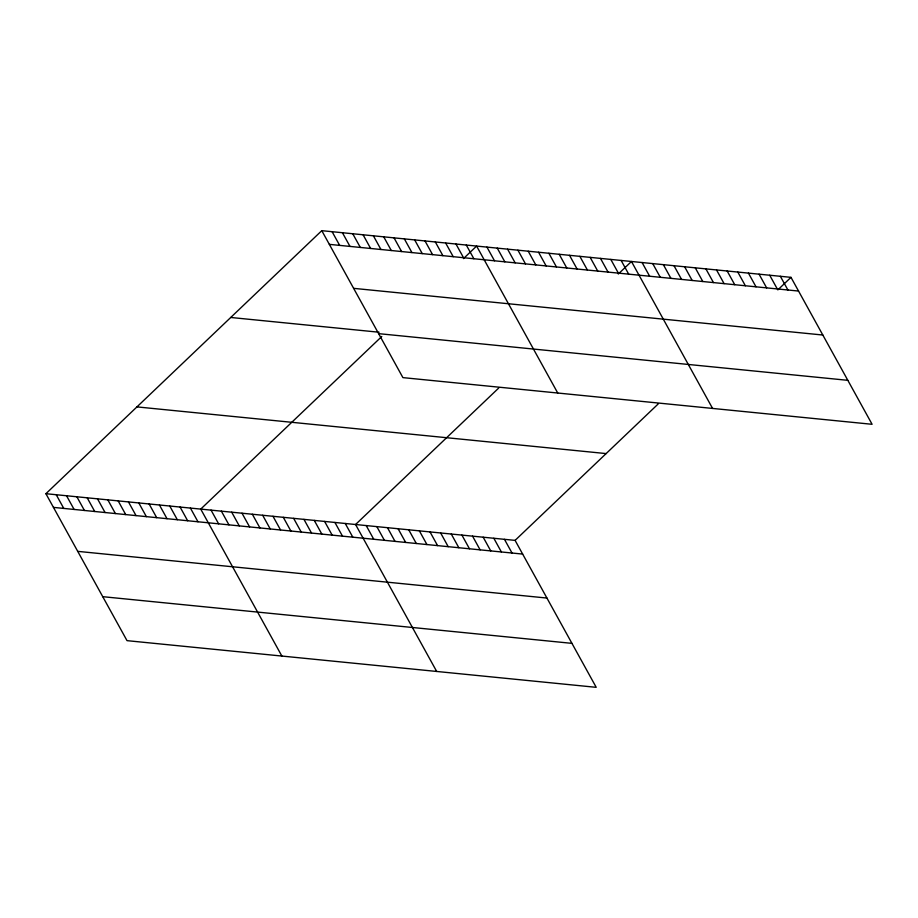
<?xml version="1.0" encoding="UTF-8"?>
<svg xmlns="http://www.w3.org/2000/svg" width="918" height="918" viewBox="0 0 918 918"><rect width="100%" height="100%" fill="white"/><g stroke="black" fill="none" stroke-linecap="round" stroke-linejoin="round"><path stroke-width="1.38" d="M45.9 493.7L515.09 540.381L596.218 687.33L127.017 640.649L45.9 493.7L321.782 230.67L790.983 277.351L872.1 424.3L402.91 377.619L321.782 230.67M381.785 336.481L200.732 509.1L281.86 656.049M463.464 258.612L476.614 246.07L557.742 393.03M498.726 388.027L355.564 524.511L436.693 671.46M618.307 274.012L631.458 261.481L712.575 408.43M515.09 540.381L658.24 403.897M777.833 289.893L790.983 277.351M329.344 244.36L798.534 291.052M353.625 288.344L822.815 335.024M230.739 317.467L379.123 332.236M378.629 333.647L847.83 380.327M136.943 406.892L606.132 453.584M53.462 507.39L522.652 554.082M77.732 551.362L546.933 598.054M102.747 596.677L571.937 643.357M780.346 276.295L787.908 289.985M769.709 275.239L777.271 288.929M759.071 274.172L766.633 287.873M748.434 273.116L755.996 286.818M737.808 272.061L745.359 285.762M727.171 271.005L734.733 284.695M716.533 269.949L724.095 283.639M705.896 268.882L713.458 282.583M695.259 267.827L702.821 281.528M684.633 266.771L692.183 280.472M673.996 265.715L681.558 279.405M663.358 264.648L670.92 278.349M652.721 263.592L660.283 277.293M642.084 262.537L649.646 276.238M621.13 260.448L628.692 274.149M610.803 259.427L618.365 273.116M600.487 258.394L608.049 272.095M590.159 257.373L597.721 271.062M579.843 256.34L587.405 270.041M569.516 255.319L577.078 269.008M559.2 254.286L566.762 267.987M548.872 253.265L556.434 266.954M538.556 252.232L546.118 265.933M528.229 251.211L535.791 264.9M517.913 250.178L525.475 263.879M507.585 249.157L515.147 262.846M497.269 248.124L504.82 261.825M486.942 247.103L494.504 260.792M466.298 245.049L473.86 258.738M455.971 244.016L463.533 257.717M445.655 242.995L453.217 256.684M435.327 241.962L442.889 255.663M425.011 240.941L432.573 254.63M414.684 239.908L422.246 253.609M404.368 238.887L411.93 252.576M394.04 237.854L401.602 251.555M383.724 236.833L391.286 250.522M373.396 235.8L380.959 249.501M363.08 234.778L370.631 248.468M352.753 233.746L360.315 247.447M342.425 232.724L349.988 246.414M504.452 539.325L512.014 553.015M332.109 231.692L339.671 245.393M493.827 538.269L501.377 551.959M483.189 537.202L490.751 550.903M472.552 536.146L480.114 549.848M461.915 535.091L469.477 548.792M451.277 534.035L458.839 547.725M440.651 532.968L448.202 546.669M430.014 531.912L437.576 545.613M419.377 530.856L426.939 544.558M408.739 529.801L416.302 543.49M398.102 528.745L405.664 542.435M387.476 527.678L395.027 541.379M376.839 526.622L384.401 540.323M366.202 525.566L373.764 539.268M345.248 523.478L352.81 537.179M334.921 522.457L342.483 536.146M324.605 521.424L332.155 535.125M314.277 520.403L321.839 534.092M303.95 519.37L311.512 533.071M293.634 518.349L301.196 532.038M283.306 517.316L290.868 531.017M272.99 516.295L280.552 529.984M262.663 515.262L270.225 528.963M252.347 514.241L259.909 527.93M242.019 513.208L249.581 526.909M231.703 512.187L239.265 525.876M221.376 511.154L228.938 524.855M211.06 510.133L218.622 523.822M190.416 508.079L197.967 521.768M180.089 507.046L187.651 520.747M169.761 506.025L177.323 519.714M159.445 504.992L167.007 518.693M149.118 503.971L156.68 517.66M138.802 502.938L146.364 516.639M128.474 501.916L136.036 515.606M118.158 500.884L125.72 514.585M107.831 499.862L115.393 513.552M97.515 498.83L105.077 512.531M87.187 497.808L94.749 511.498M76.871 496.776L84.433 510.477M66.544 495.754L74.106 509.444M56.227 494.722L63.778 508.423"/></g></svg>
